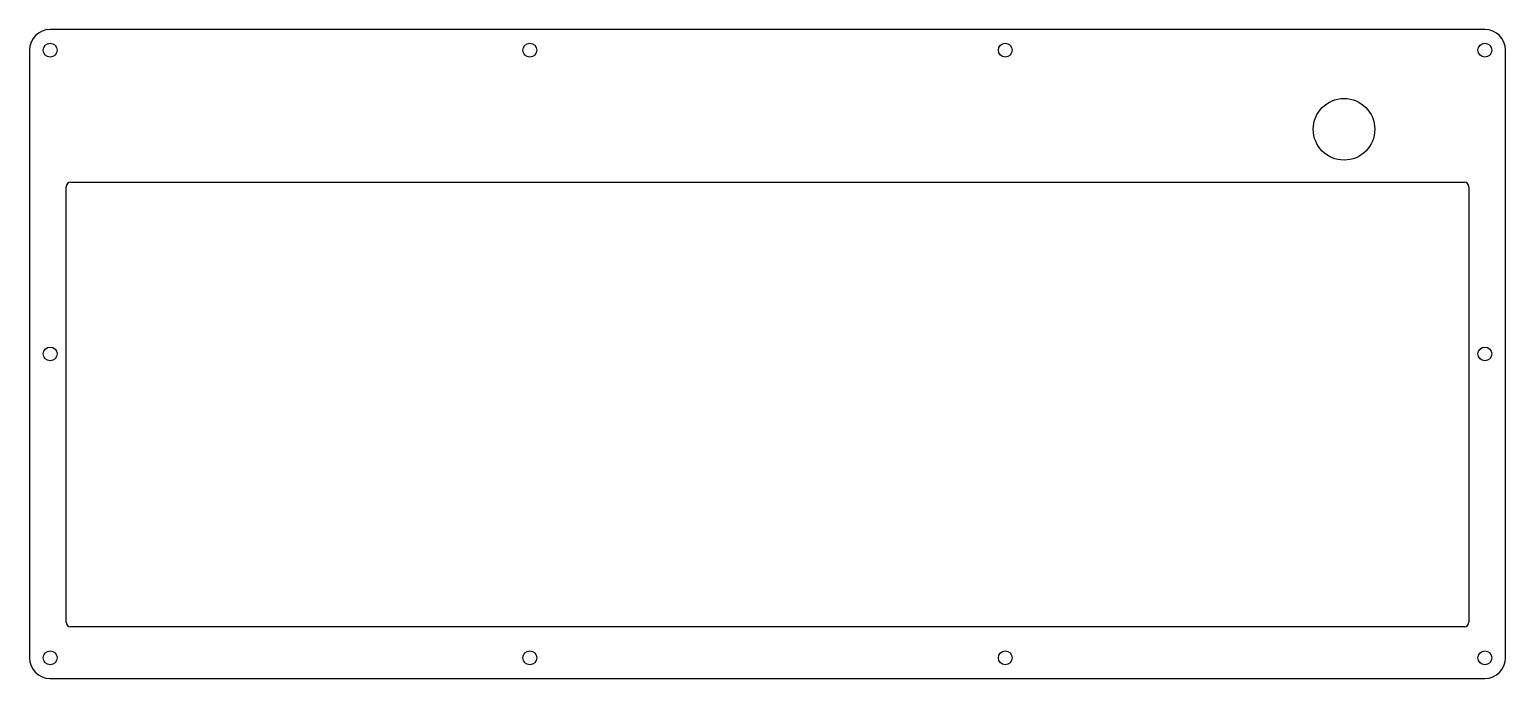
# Model space of a CAD drawing. Header units: inches. Extents: x 2.1 to 14.8, y 2.4 to 8.
import ezdxf

# ---------------------------------------------------------------- set-up
doc = ezdxf.new("R2010")
doc.units = ezdxf.units.IN
doc.header["$LTSCALE"] = 0.935
doc.header["$MEASUREMENT"] = 0
doc.layers.get('0').update_dxf_attribs({"linetype": 'CONTINUOUS'})

msp = doc.modelspace()

# ---------------------------------------------------------------- linework, layer by layer
at = {"color": 7, "linetype": 'CONTINUOUS'}
for p, q in [((14.619, 7.986), (2.265, 7.986)), ((2.087, 7.809), (2.087, 2.58)), ((14.796, 2.58), (14.796, 7.809)), ((2.402, 2.887), (2.402, 6.632)), ((2.442, 6.672), (14.442, 6.672)), ((14.482, 6.632), (14.482, 2.887)), ((14.442, 2.847), (2.442, 2.847)), ((2.265, 2.403), (14.619, 2.403))]:
    msp.add_line(p, q, dxfattribs=at)
for centre, radius in [((2.265, 7.809), 0.0595), ((6.395, 7.809), 0.0595), ((10.489, 7.809), 0.0595), ((14.619, 7.809), 0.0595), ((13.406, 7.128), 0.265), ((2.265, 5.195), 0.0595), ((14.619, 5.195), 0.0595), ((2.265, 2.58), 0.0595), ((6.395, 2.58), 0.0595), ((10.489, 2.58), 0.0595), ((14.619, 2.58), 0.0595)]:
    msp.add_circle(centre, radius, dxfattribs=at)
for centre, radius, start, end in [((2.265, 7.809), 0.177, 90, 180), ((14.619, 7.809), 0.177, 0, 90), ((2.442, 6.632), 0.04, 90, 180), ((14.442, 6.632), 0.04, 0, 90), ((2.442, 2.887), 0.04, 180, 270), ((14.442, 2.887), 0.04, 270, 360), ((2.265, 2.58), 0.177, 180, 270), ((14.619, 2.58), 0.177, 270, 360)]:
    msp.add_arc(centre, radius, start, end, dxfattribs=at)

doc.saveas('drawing.dxf')
